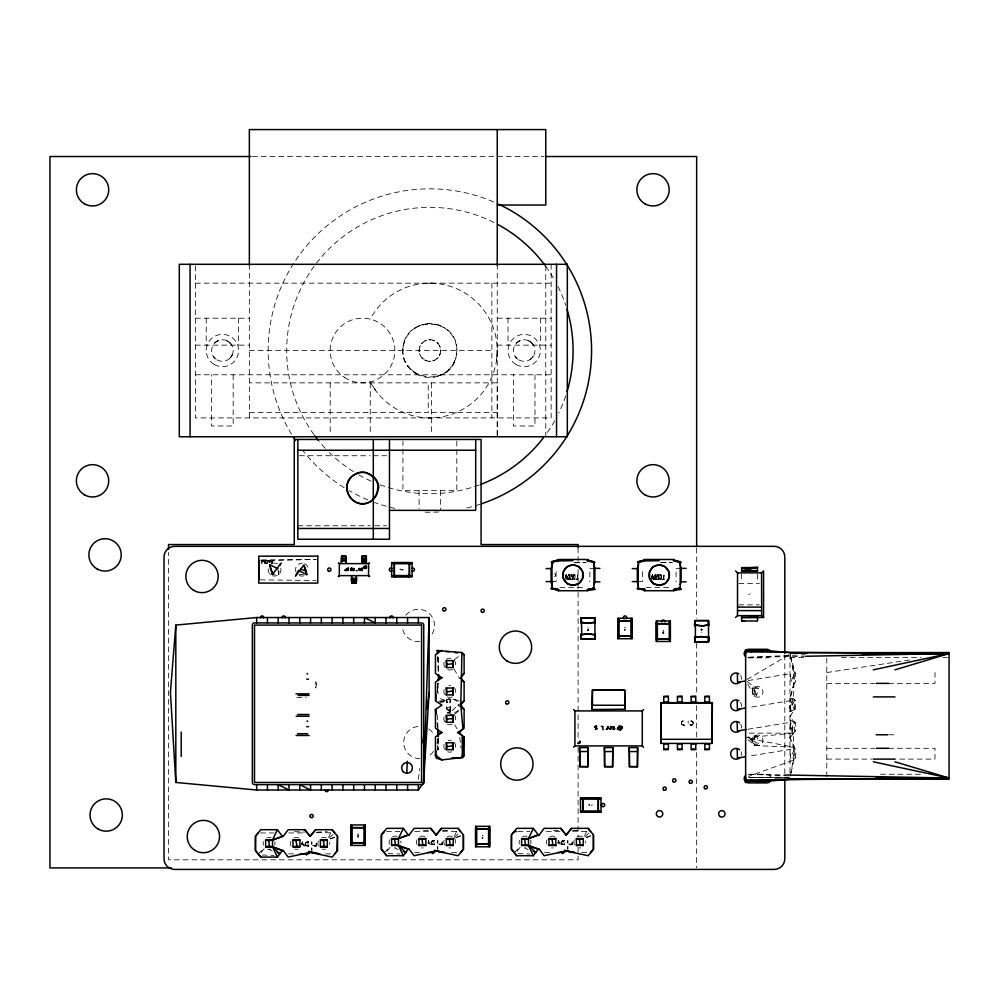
<?xml version="1.0" encoding="UTF-8"?>
<svg xmlns="http://www.w3.org/2000/svg" width="999" height="999" viewBox="0 0 999 999"><rect width="100%" height="100%" fill="white"/><g stroke="black" fill="none" stroke-linecap="round" stroke-linejoin="round"><path stroke-width="0.75" stroke-dasharray="5 3.75" d="M497.24 435.227L497.252 382.867L249.35 382.867M572.552 578.746L572.552 575.199L572.552 579.083M576.173 579.47L577.697 579.62L576.111 579.432L577.097 579.532L577.784 574.962L577.822 579.557M657.067 579.37L658.828 579.62C657.105 568.119 661.513 582.38 656.905 579.358M662.524 579.47L663.423 579.57L664.023 574.962L664.06 579.557L662.524 579.47L663.985 579.632M446.74 700.923L446.74 702.285C448.264 703.683 445.354 699.55 447.44 698.913L450.674 699.512L449.925 702.834L450.674 699.512L447.577 699.3L450.674 699.512L449.675 702.497L450.674 699.512L448.576 699.013M587.824 629.495L588.636 628.846L588.224 629.707M701.86 630.219L701.173 630.719L701.46 630.007M302.46 841.807L303.221 844.292L301.673 844.292L302.46 841.807L302.447 844.23L304.508 846.116L302.46 841.807L300.924 845.042M428.396 840.434L428.384 842.856L430.444 844.742L428.396 840.434L428.384 842.856L429.158 842.919L428.371 841.27M402.535 569.979L402.972 569.205L402.834 570.167M592.082 804.882L592.095 804.982M438.386 737.961L438.199 749.899L438.086 738.036M567.207 579.145L567.12 579.857L566.158 574.55L564.91 579.72M653.446 579.145L653.358 579.857L652.397 574.55L651.723 577.135M316.196 685.027L315.934 681.78L315.771 688.074L316.208 684.44M750.686 593.294L750.686 593.231M358.479 834.14L358.416 834.515M482.917 835.314L482.979 835.888M625.274 627.247L625.349 627.822M662.961 630.044L663.836 630.444M558.416 841.27L558.441 840.434L560.489 844.742L558.429 842.856L558.416 841.27L559.203 842.919L557.654 842.919L558.441 840.434L558.429 842.856L559.203 842.919M793.243 684.452L795.404 682.28L795.404 673.626L789.997 654.158L794.33 673.626L794.33 682.28L789.997 698.513L793.606 698.513L795.404 700.674L795.404 709.34L789.997 711.5C795.891 693.081 794.305 672.777 789.997 654.158L745.641 680.307L753.758 686.675L758.466 688.373L756.518 695.716L752.11 688.686L753.758 686.675L756.518 695.716M790.271 776.061C794.28 757.791 795.654 738.211 789.997 720.154L795.404 722.314L795.404 730.968L789.997 737.824L793.606 747.202L795.404 749.362L795.404 758.029L793.243 760.189L748.526 776.448M446.478 708.016L450.724 706.917L449.925 710.277L448.626 710.464L446.565 709.165L446.416 706.917L450.724 706.917L449.925 710.277L447.202 709.415L446.416 706.917M497.127 354.695L497.24 348.888M357.63 834.402L357.979 833.865M402.922 350.537C402.447 313.773 460.489 316.421 456.705 352.959C453.047 393.206 390.01 378.271 404.82 340.622M419.143 349.563L419.143 351.498M440.609 351.498L440.609 349.563M482.28 835.376L482.342 835.301M624.637 627.31L624.712 627.235M483.004 837.387L482.08 837.187L482.604 837.749M625.262 629.457L624.437 629.12L624.962 629.682M663.648 632.13L663.848 631.555M590.009 804.645L589.572 805.044M566.096 575.299L566.608 577.572L566.158 574.55L565.609 577.472L566.158 574.55L567.195 579.807L565.809 577.272M651.148 579.72L652.397 574.55L652.222 577.397L653.446 579.807L652.397 574.55L651.535 577.884M496.578 360.052L497.252 350.537M568.98 574.737L569.979 579.457L568.056 579.095C565.009 575.761 571.828 574.4 568.568 574.737C567.082 575.724 567.157 579.932 569.655 579.657M654.495 579.283C651.385 575.936 658.403 573.688 654.258 575.124C651.66 580.619 660.052 581.73 655.219 574.737M437.15 750.499L438.099 738.124M262.05 563.274L261.563 560.839M437.013 692.332L437.824 683.316M358.042 836.388L357.517 835.826L358.591 835.514M358.466 835.813L357.779 836.163M693.044 724.15L692.457 724.937L689.959 724.874L692.457 724.937L693.194 723.688L692.532 721.328L690.559 720.966M358.204 837.137C357.455 836.4 359.041 837.562 357.517 836.875M663.548 633.204C662.237 632.005 665.109 633.841 662.774 632.904L663.848 633.316L662.774 632.904M437.212 692.457L438.224 683.566M305.057 844.018L306.356 841.957L308.604 841.807L308.604 846.116L305.931 845.816L305.057 844.018L305.931 845.816M430.994 842.644L432.292 840.584L434.54 840.434L434.54 844.742L431.868 844.442L430.994 842.644L431.868 844.442M561.038 842.644L562.337 840.584L564.572 840.434L564.572 844.742L561.913 844.442L561.038 842.644L561.913 844.442M266.683 563.374L265.147 563.374L264.86 560.464L264.86 563.698L266.683 563.698L265.06 562.812L264.86 560.464M418.344 779.332L419.667 768.668M662.349 579.432L663.935 579.62M437.05 743.805L437.849 737.911M447.764 709.877L449.925 710.277L450.274 707.804M577.784 574.962L577.097 579.532L576.286 579.47M664.023 574.962L663.336 579.532L662.699 579.095L663.811 579.308L663.811 575.362M260.677 560.464L262.063 560.514A1.561 1.561 0 0 0 261.463 560.951L261.813 563.511M316.221 842.969L316.009 846.066L313.024 845.067L316.009 846.066L316.883 843.93L316.009 846.066L313.511 846.003M442.157 841.608L441.945 844.704L438.961 843.693L441.945 844.704L442.819 842.569L441.945 844.704L439.448 844.63M572.202 841.608L571.99 844.704L569.005 843.693L571.99 844.704L572.864 842.569L571.99 844.704L569.492 844.63M307.505 841.87L308.604 846.116L305.232 845.316L306.106 842.594L308.604 841.807M433.441 840.496L434.54 844.742L431.168 843.943L432.043 841.233L434.54 840.434M563.473 840.496L564.572 844.742L561.213 843.943L562.087 841.233L564.572 840.434M570.866 574.974C574.775 574.9 568.681 577.197 572.327 576.898L572.714 574.999M657.067 576.898L658.566 576.898L658.953 574.999M437.038 688.036L437.837 683.578M789.997 729.757L789.997 727.422M308.604 846.116L305.232 845.316L305.632 843.156M400.124 569.243C400.224 569.492 400.087 570.167 400.187 569.068M434.54 844.742L431.168 843.943L431.568 841.782M564.572 844.742L561.213 843.943L561.613 841.782M589.098 804.52L588.848 805.169M652.846 577.572L651.823 577.597L652.397 574.55L652.884 577.847C650.574 577.222 654.495 577.897 652.335 575.299M789.997 707.667L789.997 704.994M450.212 701.81L450.674 699.512L447.44 698.913L446.74 702.285L447.465 702.497M264.86 563.698L265.147 562.375L266.683 562.037L265.147 562.037M313.711 845.604L316.009 846.066L316.508 843.968M439.647 844.23L441.945 844.704L442.432 842.594M569.692 844.23L571.99 844.704L572.477 842.594M790.996 773.001L794.33 758.029L794.33 749.362L795.404 749.362L789.997 737.824L794.33 722.314L789.997 716.882L794.33 709.34L794.33 700.674L795.404 700.674L789.997 698.513L794.33 682.28L795.404 682.28M565.297 577.884L566.046 574.55M449.925 710.277L450.724 706.917M261.338 562.075L262.587 560.726L263.948 561.251L261.151 561.488M448.901 713.835L450.724 711.013L446.416 713.061M589.035 804.682L589.235 805.256M572.552 578.945L572.589 579.62L570.666 579.208L572.327 579.27M658.791 578.846C659.328 580.856 654.969 578.146 658.566 579.27M592.095 805.182L591.445 805.419M446.665 699.65L447.202 702.834M419.505 347.565L420.292 345.592M440.234 353.496L439.448 355.482M587.749 627.335L588.024 627.197M701.985 632.305L701.673 632.517M573.513 574.737L574.512 574.6L573.651 576.798C575.774 569.83 575.536 584.452 573.389 577.759L574.437 579.745L575.212 575.899L574.512 574.6L573.513 574.737L573.513 576.798L574.662 574.687M659.914 575.187L660.751 574.6L659.864 574.737L660.751 574.6L659.889 576.798C662.012 569.83 661.775 584.452 659.627 577.759L660.676 579.745L661.45 575.899L660.751 574.6L659.752 574.737L659.752 576.798L660.901 574.687M400.674 569.592L400.886 569.343M794.33 700.674L790.546 709.34L790.509 700.674L748.039 707.604M794.33 749.362L790.546 758.029L790.459 749.362L748.026 756.293M231.98 355.482L232.43 354.508L230.769 357.33M571.153 576.66L572.602 575.312L570.829 574.825L572.677 574.862M657.33 576.61L658.841 575.312L657.067 574.825L658.94 574.85M261.551 562.824L261.438 560.963L264.198 561.063L263.361 560.464L273.401 560.464L271.903 563.698L270.329 560.464L271.84 563.623L273.401 560.464L316.246 559.428L260.277 559.915M328.509 837.387L330.931 832.267M454.445 836.026L456.868 830.906M584.49 836.026L586.913 830.906M793.243 760.189L794.33 758.029L795.404 758.029M452.422 365.284L454.932 360.452M573.676 575.187L574.512 574.6L573.626 574.737M681.705 721.703L681.343 723.001L682.429 721.066L684.24 720.941L682.429 721.066L681.38 722.252L681.78 724.437M316.758 844.754L316.346 845.466A2.085 2.085 0 0 1 315.547 846.053L314.56 846.228M442.694 843.381L442.282 844.105A2.085 2.085 0 0 1 441.483 844.679L440.497 844.854M572.739 843.381L572.327 844.105A2.085 2.085 0 0 1 571.515 844.679L570.541 844.854M450.174 709.04L448.613 710.077M789.997 737.824L795.404 730.968L794.33 730.968L794.33 722.314L789.997 720.154M748.014 739.76L755.157 745.566L758.241 743.83L757.417 736.325L754.083 735.514L751.211 739.572L755.157 745.566L793.606 747.202L745.641 737.824L793.243 733.141L745.641 733.141M532.567 357.33L533.229 356.431L530.993 358.903M587.562 630.344L588.636 629.795L587.562 630.207L588.636 630.769L587.562 630.207M702.072 629.445L701.061 628.945L702.135 629.507L701.061 629.919L702.135 629.507M261.026 852.622L264.723 848.001M386.963 851.26L390.659 846.64M516.995 851.26L520.691 846.64M230.032 358.154L231.431 356.431M401.036 569.218L401.536 570.154M421.503 343.743L423.077 342.17M438.236 357.33L436.663 358.903M570.029 575.012L569.979 579.457L569.155 574.775M656.268 575.012L655.481 574.787L656.093 579.57M654.158 578.721L656.281 579.37L655.481 574.787M567.944 576.723L568.056 579.095L569.742 579.657M656.168 579.495L654.295 579.095L654.183 576.723M692.819 724.525L691.845 725.162M316.283 844.854L314.573 845.778M442.22 843.481L440.509 844.417M572.252 843.481L570.541 844.417M452.035 710.739L459.528 703.895M657.142 576.972L658.841 575.312L657.105 574.974M258.366 853.858L264.598 847.851M329.37 837.949L334.565 832.941M384.303 852.484L390.534 846.478M454.27 837.587L460.502 831.58M514.348 852.484L520.579 846.478M585.352 836.575L590.546 831.58M574.837 579.195L573.926 579.233L573.389 577.759M661.076 579.195L660.164 579.233L659.627 577.759M215.609 342.17L214.785 342.919L217.457 340.959M517.407 342.17L516.583 342.919L519.255 340.959M450.424 709.59L448.626 710.464M448.926 369.593L444.617 373.089L434.777 377.035M530.107 359.553L531.83 358.154M454.358 659.727L459.952 655.219M454.358 714.485L459.952 709.977M573.988 575.074L574.9 575.174M660.227 575.074L661.138 575.174M273.089 560.464L271.303 561.838L273.401 560.464M681.967 721.428L682.804 721.016M663.511 632.242L662.774 631.855L663.299 632.417M454.545 712.799L459.652 709.715M450.724 711.013L447.252 713.074L449.338 712.087M757.417 736.325L751.211 739.572L758.241 743.83M216.508 341.508L218.444 340.509M415.122 327.984L419.955 325.487M518.306 341.508L520.242 340.509M789.997 711.5L795.404 709.34M306.106 842.594L308.216 842.244M432.043 841.233L434.153 840.871M562.087 841.233L564.185 840.871M569.767 575.212L569.23 574.787L570.029 579.27M424.925 340.959L426.91 340.172M434.827 360.115L432.842 360.901M577.572 575.362L577.572 579.308L576.46 579.095L577.697 579.62M330.219 838.873L334.603 837.262M586.201 837.499L590.584 835.888M330.194 838.898L334.565 837.299M586.176 837.524L590.534 835.938M624.65 630.219C625.274 630.007 625.149 630.619 624.437 630.169M482.28 838.286C482.892 838.049 482.892 838.723 482.08 838.236M574.725 579.582L574.1 579.62M660.963 579.582L660.339 579.62M439.11 703.271L446.303 700.948L437.649 701.286L446.303 700.761L435.452 696.94M565.609 577.472L566.608 577.572M568.493 575.037L569.542 575.162L569.542 579.258M654.732 575.037L655.781 575.162L655.781 579.258M261.438 560.963L262.587 560.726M748.189 680.556L790.621 673.626L790.709 682.28L794.33 673.626L795.404 673.626L793.606 671.465M748.026 729.245L790.509 722.314L790.596 730.968L794.33 722.314L795.404 722.314M826.785 672.552L909.727 659.977M424.975 324.038L429.87 323.589M656.231 579.27L656.006 575.212M316.608 832.204L327.26 831.643M442.545 830.831L450.162 830.431M572.589 830.831L580.194 830.431M752.11 688.686L758.466 688.373M428.908 339.797L430.844 339.797M430.844 361.276L428.908 361.276M748.701 657.267L805.356 654.745M459.752 705.069L457.654 705.144L459.927 706.655M428.221 283.167L431.531 283.167M431.531 417.907L428.221 417.907M748.738 657.342L806.193 656.256M789.335 777.21L748.763 777.484L789.11 777.609M559.89 587.587L585.489 587.524M646.128 587.587L671.728 587.524M373.301 455.756L386.538 455.719M574.038 562.699L586.101 562.674M660.277 562.699L672.339 562.674M252.535 156.518L543.943 156.518M195.454 283.167L551.148 283.167M195.454 318.206L249.35 318.206M497.252 318.206L551.148 318.206M195.454 345.142L249.35 345.142M497.252 345.142L551.148 345.142M249.35 350.537L491.87 350.537M195.454 374.787L551.148 374.787M249.35 412.512L428.221 412.512L428.221 382.867M431.531 412.512L497.252 412.512M299.4 455.719L370.229 455.756M297.852 525.774L370.229 525.749M265.147 560.801L266.683 560.464M267.557 560.801L268.856 560.876L269.493 562.687L267.27 560.464L267.557 563.374L267.27 560.464M594.88 568.369L589.835 568.369L589.835 581.843M681.118 568.369L676.073 568.369L676.073 581.843M270.254 574.625L278.883 574.625L278.883 571.053M299.063 574.625L303.371 574.625M552.335 581.593L556.118 581.593L556.118 568.606M638.573 581.593L642.357 581.593L642.357 568.606M738.798 583.528L759.415 583.528M748.713 594.555L749.675 594.555M738.798 604.857L759.415 604.857M789.997 657.404L805.594 657.404M841.458 657.404L920.978 657.404M942.819 657.404L947.489 657.404M826.785 683.366L874.699 683.366M888.611 683.366L934.989 683.366L934.989 672.552M296.753 697.464L306.218 697.464M682.454 724.962A1.761 1.761 0 0 1 681.555 724.063L684.24 725.149L682.08 724.737M888.773 734.764L894.954 734.764M826.785 748.288L874.699 748.288M888.611 748.288L934.989 748.288L934.989 759.103L894.792 759.103M826.785 759.103L871.615 759.103M880.444 774.25L924.1 774.25M748.701 777.497L789.997 777.497M386.463 831.58L399.812 831.58M414.722 831.58L428.409 831.58M517.981 831.58L529.857 831.58M546.291 831.58L560.814 831.58M260.527 832.941L273.876 832.941M288.786 832.941L304.832 832.941M427.609 842.919L429.158 842.919M414.56 852.484L420.329 852.484M451.71 852.484L457.579 852.484M544.605 852.484L550.374 852.484M581.755 852.484L587.612 852.484M288.624 853.858L294.393 853.858M325.774 853.858L331.643 853.858M374.775 525.749L386.538 525.774M661.251 562.549L672.115 562.612M575.012 562.549L585.876 562.612M260.277 579.882L316.221 580.494M748.738 774.312L786.013 774.999M655.544 579.258L654.295 579.095M572.539 831.068L587.549 831.493M442.495 831.068L457.505 831.493M316.558 832.442L331.568 832.866M518.144 853.646L530.094 853.983M388.099 853.646L400.05 853.983M262.163 855.019L274.113 855.344M748.701 774.35L785.451 775.586M553.508 830.394L561.051 830.706M423.464 830.394L429.508 830.644M294.505 831.643L305.082 832.08M268.856 560.876L268.269 560.464L269.268 560.689L269.493 562.687M570.691 579.358L572.589 579.62L571.416 579.445M663.811 579.308L662.774 579.158M577.572 579.308L576.535 579.158M303.221 844.292L302.447 844.23L302.435 842.644M690.621 725.137L691.345 725.212M568.056 579.095L568.731 579.183L567.956 577.772M570.829 579.37L572.589 579.62M561.213 843.943L563.698 844.305M431.168 843.943L433.653 844.305M305.232 845.316L307.717 845.666M657.654 579.445L658.828 579.62L658.791 578.945M691.221 720.878L693.244 723.101M657.592 575.037L658.841 575.312M571.353 575.037L572.602 575.312M268.269 560.464L269.268 560.689M568.668 843.955L571.99 844.704M438.623 843.955L441.945 844.704M312.687 845.316L316.009 846.066M654.969 579.183L654.195 577.772M434.777 324.038L439.785 325.487M683.066 725.137L684.964 725.749M432.842 340.172L434.827 340.959M426.91 360.901L424.925 360.115M691.745 720.941L692.532 721.328M459.29 701.048L452.035 698.376L459.253 702.572M529.158 340.959L528.171 340.509L530.993 342.17M227.36 340.959L226.373 340.509L229.196 342.17M605.344 729.67L605.119 729.42M265.06 562.812L266.683 563.698M449.363 698.763L450.074 699.175A2.085 2.085 0 0 1 450.661 699.974L450.836 700.961M562.462 844.192L561.426 842.644M432.417 844.192L431.381 842.644M306.481 845.566L305.444 844.018M525.511 848.064L528.096 849.787M395.467 848.064L398.064 849.787M269.53 849.437L272.128 851.16M530.107 341.508L532.567 343.743M415.122 373.089L407.317 365.284M228.309 341.508L230.769 343.743M436.663 342.17L438.236 343.743M423.077 358.903L421.503 357.33M449.463 699.238L450.387 700.948M515.834 357.33L516.583 358.154L515.184 356.431M214.036 357.33L214.785 358.154L213.386 356.431M531.83 342.919L533.229 344.643M230.032 342.919L231.431 344.643M748.226 736.525L755.157 745.566L754.083 735.514M375.299 390.072L370.254 381.93A67.383 67.383 0 0 0 472.515 402.709A67.383 67.383 0 0 0 472.515 298.364A67.383 67.383 0 0 0 370.254 319.131M453.996 668.855L458.603 676.822M454.77 724.937L457.067 728.92M747.826 684.128L755.157 696.877L753.758 686.675M692.856 721.69L693.219 722.689M447.202 709.415L446.853 707.304M270.329 560.464L271.84 563.623L272.452 561.838L271.89 563.074L270.654 560.464M439.448 345.592L440.234 347.565M420.292 355.482L419.505 353.496M789.997 698.513L794.33 709.34M653.296 579.782L653.134 579.008M789.997 706.755L789.997 708.728L789.997 705.806M277.984 569.917L278.883 574.625M437.15 722.652L437.712 727.047M437.137 722.976L437.699 727.472M459.815 737.337L460.851 747.664M437.187 714.797L438.037 727.26M437.587 656.555L438.611 673.126M438.249 657.567L438.748 673.014M693.169 722.19L693.194 723.688M567.794 851.235L567.782 840.434L567.794 848.638M437.749 851.235L437.737 840.434L437.749 848.638M311.813 852.609L311.8 841.807L311.813 850.012M826.785 658.116L826.785 777.497M789.997 653.908L789.997 772.989M784.814 654.994L784.814 777.884M757.504 574.038L757.504 580.007M741.62 573.813L741.62 580.007M696.665 548.089L696.665 618.294M696.665 643.256L696.665 694.742M696.665 705.656L696.665 738.423M696.665 752.459L696.665 867.906M688.186 720.941L688.186 723.313M658.566 575.199L658.566 576.898M578.096 547.664L578.096 563.274M578.096 569.517L578.096 582.005M578.096 583.566L578.096 741.208M578.096 747.452L578.096 836.413M578.096 847.339L578.096 859.814L168.519 859.814L168.519 552.347M572.327 575.199L572.327 576.898M551.148 264.31L551.148 417.907L195.454 417.907L195.454 264.31M545.766 265.859L545.766 436.763M540.372 318.206L540.372 345.142M534.977 374.787L534.977 425.986L513.424 425.986L513.424 374.787M508.041 318.206L508.041 345.142M497.252 264.31L497.252 436.763M491.87 283.167L491.87 417.907M456.818 441.009L456.818 490.659L402.922 490.659L402.922 441.009M440.646 490.659L440.646 510.352M438.086 657.392L438.086 672.252M438.086 683.291L438.086 693.681M431.531 382.867L431.531 435.252M419.093 490.659L419.093 508.841M370.254 382.867L370.254 435.252M330.194 382.867L330.194 435.264M265.147 562.375L265.147 563.374M249.35 264.31L249.35 417.907M238.574 318.206L238.574 345.142M233.179 374.787L233.179 425.986L211.626 425.986L211.626 374.787M206.244 318.206L206.244 345.142M274.725 841.57A5.932 5.932 0 0 1 274.725 845.229M270.729 849.1A5.932 5.932 0 0 1 267.457 849.1M263.449 845.229A5.932 5.932 0 0 1 263.449 841.57M266.683 837.986A5.932 5.932 0 0 1 271.116 837.824M302.222 841.97A5.932 5.932 0 0 1 302.222 844.829M298.102 849.1A5.932 5.932 0 0 1 294.83 849.1M290.971 845.616A5.932 5.932 0 0 1 290.971 841.183M294.056 837.986A5.932 5.932 0 0 1 298.876 837.986M329.682 842.369A5.932 5.932 0 0 1 329.682 844.43M325.474 849.1A5.932 5.932 0 0 1 322.215 849.1M318.519 846.003A5.932 5.932 0 0 1 318.519 840.796M321.428 837.986A5.932 5.932 0 0 1 326.261 837.986M400.861 841.008A5.932 5.932 0 0 1 400.861 843.056M395.854 847.901A5.932 5.932 0 0 1 394.205 847.901M389.535 844.255A5.932 5.932 0 0 1 389.535 839.809M392.619 836.613A5.932 5.932 0 0 1 397.053 836.463M423.226 847.901A5.932 5.932 0 0 1 421.578 847.901M417.07 844.63A5.932 5.932 0 0 1 417.07 839.435M419.992 836.613A5.932 5.932 0 0 1 424.812 836.613M428.334 841.82A5.932 5.932 0 0 1 428.334 842.244M454.458 838.386A5.932 5.932 0 0 1 454.458 845.678M450.611 847.901A5.932 5.932 0 0 1 448.951 847.901M444.642 844.992A5.932 5.932 0 0 1 444.642 839.073M447.365 836.613A5.932 5.932 0 0 1 452.197 836.613M530.706 840.196A5.932 5.932 0 0 1 530.706 843.868M525.899 847.901A5.932 5.932 0 0 1 524.25 847.901M519.43 843.868A5.932 5.932 0 0 1 519.43 840.196M522.652 836.613A5.932 5.932 0 0 1 527.097 836.463M558.204 840.596A5.932 5.932 0 0 1 558.204 843.468M553.271 847.901A5.932 5.932 0 0 1 551.623 847.901M546.952 844.255A5.932 5.932 0 0 1 546.952 839.809M550.037 836.613A5.932 5.932 0 0 1 554.857 836.613M585.664 841.008A5.932 5.932 0 0 1 585.664 843.056M580.644 847.901A5.932 5.932 0 0 1 578.995 847.901M574.5 844.63A5.932 5.932 0 0 1 574.5 839.435M577.41 836.613A5.932 5.932 0 0 1 582.23 836.613M771.016 777.846A4.308 4.308 0 0 0 766.77 774.287L748.451 774.287A4.308 4.308 0 0 0 747.851 774.325M741.046 751.797A5.395 5.395 0 0 1 741.171 755.494M454.458 742.557A5.932 5.932 0 0 1 454.458 749.862M451.81 751.785A5.932 5.932 0 0 1 447.752 751.785M444.642 749.175A5.932 5.932 0 0 1 444.642 743.244M448.151 740.509A5.932 5.932 0 0 1 451.411 740.509M740.709 724.188A5.395 5.395 0 0 1 741.27 728.184M454.458 715.184A5.932 5.932 0 0 1 454.458 722.489M452.197 724.25A5.932 5.932 0 0 1 447.365 724.25M444.642 721.802A5.932 5.932 0 0 1 444.642 715.871M448.551 713.036A5.932 5.932 0 0 1 451.011 713.036M740.509 702.297A5.395 5.395 0 0 1 741.27 706.618M454.458 687.811A5.932 5.932 0 0 1 454.458 695.104M452.197 696.877A5.932 5.932 0 0 1 447.365 696.877M444.642 694.417A5.932 5.932 0 0 1 444.642 688.486M448.951 685.589A5.932 5.932 0 0 1 450.611 685.589M740.509 675.349A5.395 5.395 0 0 1 741.345 679.308M446.291 659.278A5.932 5.932 0 0 1 454.458 667.732M452.559 669.318A5.932 5.932 0 0 1 447.003 669.318M444.642 667.045A5.932 5.932 0 0 1 444.642 661.113M747.851 657.866A4.308 4.308 0 0 0 748.451 657.904L766.77 657.904A4.308 4.308 0 0 0 771.016 654.345M554.482 573.601A1.648 1.648 0 0 1 554.482 576.598M304.158 575.699A6.456 6.456 0 0 1 298.514 575.112M295.954 572.052A6.456 6.456 0 0 1 302.397 563.186M304.57 563.723A6.456 6.456 0 0 1 308.216 568.069M280.831 568.069A6.456 6.456 0 0 1 274.338 576.086A6.456 6.456 0 0 1 268.419 567.632M273.664 563.224A6.456 6.456 0 0 1 277.198 563.723M480.094 504.245A161.701 161.701 0 0 1 465.771 508.204M438.836 511.988A161.701 161.701 0 0 1 421.378 512.012M394.792 508.391A161.701 161.701 0 0 1 374.6 502.497M367.869 499.875A161.701 161.701 0 0 1 349.313 490.746M344.18 487.662A161.701 161.701 0 0 1 302.672 450.362M291.508 434.228A161.701 161.701 0 0 1 495.929 202.947M565.709 395.879A143.207 143.207 0 0 1 558.678 413.124M554.682 420.754A143.207 143.207 0 0 1 546.103 434.19M479.208 484.965A143.207 143.207 0 0 1 380.219 484.852M371.104 481.118A143.207 143.207 0 0 1 358.404 474.637M353.471 471.653A143.207 143.207 0 0 1 329.37 452.547M325.237 448.301A143.207 143.207 0 0 1 319.368 441.62M313.936 434.59A143.207 143.207 0 0 1 496.303 223.676M545.816 266.483A143.207 143.207 0 0 1 554.57 280.132M558.004 286.576A143.207 143.207 0 0 1 565.734 305.269M405.806 615.284A16.171 16.171 0 0 1 428.559 612.924A16.171 16.171 0 0 1 430.919 635.664M419.817 641.583A16.171 16.171 0 0 1 402.26 626.922M433.416 751.348A16.171 16.171 0 0 1 427.31 756.867M419.88 758.678A16.171 16.171 0 0 1 403.708 742.507A16.171 16.171 0 0 1 419.88 726.335M428.733 728.97A16.171 16.171 0 0 1 434.24 735.077M701.073 630.444L701.073 630.444M460.539 835.888L454.695 838.049L460.502 835.938M754.757 744.929A5.395 5.395 0 0 0 762.999 740.546A5.395 5.395 0 0 0 755.082 735.589A5.395 5.395 0 0 0 754.757 744.929M754.757 696.415A5.395 5.395 0 0 0 762.999 692.032A5.395 5.395 0 0 0 755.082 687.075A5.395 5.395 0 0 0 754.757 696.415M416.396 373.876A26.948 26.948 0 0 0 456.818 350.537A26.948 26.948 0 0 0 416.396 327.197A26.948 26.948 0 0 0 416.396 373.876M424.488 359.865A10.777 10.777 0 0 0 440.646 350.537A10.777 10.777 0 0 0 424.488 341.196A10.777 10.777 0 0 0 424.488 359.865M344.305 377.247A32.33 32.33 0 0 0 394.767 352.959A32.33 32.33 0 0 0 348.501 321.403A32.33 32.33 0 0 0 344.305 377.247M214.323 364.535A16.171 16.171 0 0 0 238.574 350.537A16.171 16.171 0 0 0 214.323 336.538A16.171 16.171 0 0 0 214.323 364.535M516.121 364.535A16.171 16.171 0 0 0 540.372 350.537A16.171 16.171 0 0 0 516.121 336.538A16.171 16.171 0 0 0 516.121 364.535M518.818 359.865A10.777 10.777 0 0 0 534.977 350.537A10.777 10.777 0 0 0 518.818 341.196A10.777 10.777 0 0 0 518.818 359.865M217.02 359.865A10.777 10.777 0 0 0 233.179 350.537A10.777 10.777 0 0 0 217.02 341.196A10.777 10.777 0 0 0 217.02 359.865"/><path stroke-width="1.5" d="M338.424 562.724L339.335 563.623L339.335 575.636L338.436 576.535M362.075 558.066L362.075 556.156L366.321 556.156L366.321 562.562L361.925 562.549L362.075 558.066L366.321 558.041L366.321 556.156L362.075 556.231L361.925 562.549L366.346 562.549L366.346 558.703L362.063 558.691M369.493 562.724L368.594 563.623L368.569 575.611L369.493 576.535M587.999 747.614L587.774 766.733L579.782 766.608L579.545 747.602L587.999 747.614L587.774 766.733M592.432 705.219L592.457 690.097L624.675 690.184L624.974 709.228L591.745 709.527L592.432 705.219L624.762 705.282L624.974 709.228M612.824 747.614L612.599 766.733L604.607 766.608L604.37 747.602L612.824 747.614L612.599 766.733M637.649 747.614L637.424 766.733L629.432 766.608L629.195 747.602L637.649 747.614L637.424 766.733M643.581 747.264L642.282 745.903L642.282 710.926L643.593 709.615M741.62 617.744L763.573 617.494L763.586 570.904L761.575 572.852L737.549 572.864L735.564 570.904M341.596 558.104L341.596 556.156L345.841 556.156L345.966 562.612L345.841 556.156L341.596 556.231L341.396 562.624L341.596 558.104L345.854 558.054M356.081 583.104L356.281 576.635C359.016 585.177 348.888 585.139 351.71 576.635L351.835 583.091M362.425 570.516L361.226 569.093L361.626 568.281L362.512 568.219L361.201 568.831L362.113 570.629M437.4 653.546L437.212 650.536L461.95 652.559L460.801 705.032L462.962 728.983M595.042 633.89L594.929 639.123L594.917 617.869L581.168 617.857L581.031 623.101M694.642 625.474L694.767 620.591L708.528 620.591L708.528 641.857L694.829 641.808L694.642 636.975M735.551 617.494L737.487 615.634L737.549 572.864M394.33 576.635L394.33 562.624L394.33 576.635L409.415 576.635L409.415 562.624L394.38 562.662M583.229 812.075L583.229 798.064L583.229 812.075L598.326 812.075L598.326 798.064L583.279 798.101M592.457 690.097L591.745 709.527M598.264 812.037L598.326 798.064M660.951 743.393L660.876 702.659L660.951 743.393L712.15 743.418L712.312 702.647L712.15 743.418M694.642 625.824L694.817 620.641L708.528 620.591L708.666 625.474M337 850.624L337.537 836.175L332.143 829.707L315.547 829.707L310.152 836.413L304.77 829.707L288.174 829.707L283.316 836.175L272.54 839.947L268.706 840.671L265.647 839.947L265.647 846.852L272.54 846.852L283.316 850.624L288.174 857.092L310.152 852.372L332.143 857.092L337.537 850.624L334.565 853.858M581.031 622.739L581.168 617.857M708.666 636.975L708.528 641.857L708.666 636.613M283.316 850.624L282.242 850.624L277.385 857.092L260.789 857.092L255.407 850.624L255.594 836.225L258.366 832.941M409.253 849.25L398.476 845.479L391.583 845.479L391.583 838.586L395.03 839.297L398.476 838.586L409.253 834.814L414.11 828.346L430.706 828.346L436.088 835.039L441.483 828.346L458.079 828.346L463.399 834.877L463.474 849.25L458.079 855.718L436.088 851.011L414.11 855.718L409.253 849.25L408.179 849.25L403.321 855.718L386.725 855.718L381.343 849.25L381.531 834.864L384.303 831.58M539.298 849.25L528.521 845.479L521.615 845.479L521.615 838.586L525.074 839.297L528.521 838.586L539.298 834.814L544.143 828.346L560.751 828.346L566.133 835.039L571.528 828.346L588.124 828.346L593.443 834.877L593.518 849.25L588.124 855.718L566.133 851.011L544.143 855.718L539.298 849.25L538.224 849.25L533.366 855.718L516.77 855.718L511.376 849.25L511.575 834.864L514.348 831.58L516.495 831.58M438.411 736.463L438.086 729.969M348.002 568.481L347.477 569.268L348.139 569.467M351.611 568.481L351.086 569.268L351.748 569.467M581.368 618.094L581.78 634.702A24.113 24.113 0 0 1 594.293 634.702L594.83 634.702M659.165 560.714L644.293 560.876L644.405 559.477L674.038 559.477L675.636 561.588M258.729 579.87L258.729 559.927M581.031 634.24L581.168 639.123L594.867 639.073L595.042 634.24M694.917 623.476L694.992 620.729M423.526 783.391L429.12 617.544L256.668 617.544L175.824 625.087L170.429 692.469L175.824 782.454L256.668 790.009L418.344 790.009L423.738 782.454L423.738 625.087A2.16 2.16 0 0 0 421.578 622.939L254.508 622.939A2.16 2.16 0 0 0 252.36 625.087L252.36 782.454A2.16 2.16 0 0 0 254.508 784.615L421.578 784.615A2.16 2.16 0 0 0 423.526 783.391L429.12 692.469L429.12 617.544M359.116 568.581L360.414 569.005L360.164 570.441L359.94 568.518L358.703 569.88L359.365 568.506M406.805 773.139L407.317 761.226M613.973 727.197L612.574 726.71L613.998 726.822M360.514 569.567L360.327 570.267M459.378 678.146L460.864 677.772L464.123 682.08L464.123 700.836L460.801 705.032L464.123 709.452L464.123 728.209L457.654 732.517L464.123 736.837L464.123 755.594L462.337 757.529L441.908 759.902L436.551 758.241L436.788 755.144M644.392 559.59L644.105 560.551M464.123 736.837L462.337 757.529L451.448 758.091M622.09 727.834C619.942 728.321 623.276 727.996 622.165 726.648M607.042 729.233L608.453 727.921L607.117 729.008M609.952 729.233L611.363 727.921L609.964 729.183M606.818 728.758L608.229 727.472L607.817 726.435M609.715 728.758L611.138 727.472L610.726 726.435M348.326 568.219L347.128 569.305M622.352 727.447L621.628 726.46L622.24 726.698M422.889 742.756L424.026 733.616M427.048 709.24L429.12 692.469M347.515 570.092L348.526 570.441L347.44 569.742L347.527 570.479M351.136 570.092L352.135 570.441L351.049 569.742L351.136 570.479M436.051 751.173L435.452 755.594L436.551 758.241L439.535 758.216M438.049 736.438L437.887 728.983M587.724 560.551L586.725 559.84L594.692 562.387L587.924 560.889L587.799 559.477L558.166 559.477L558.054 560.876L551.985 561.625L551.411 562.3L552.922 562.737L551.073 568.606L551.073 581.593L552.36 587.612L551.086 588.511L559.303 590.372L551.086 588.511L558.029 589.323L558.166 590.734L587.799 590.734L588.698 588.973M672.964 559.84L674.238 560.901M608.204 726.648L607.554 728.134M611.213 726.773L610.464 728.134M345.492 569.555L345.254 569.717M588.261 589.41L587.799 590.609L587.799 589.647L594.88 589.348L593.019 587.499M435.976 693.968L435.951 699.874M438.361 680.619L438.711 674.637M622.389 727.122L621.878 727.946M644.268 560.676L644.33 559.989L638.586 561.85L644.268 560.676L637.649 562.3L644.23 560.889L638.224 561.625L638.224 588.573L643.943 589.023M453.234 715.384L452.51 718.83L453.234 722.277L446.328 722.277L446.328 715.384L453.234 715.384L453.234 722.277L452.51 718.456L453.234 715.384L450.724 715.097M638.598 587.612L637.325 588.511L644.517 589.66L644.405 590.709L674.038 590.734L675.524 588.623L680.219 588.573L681.118 589.348L672.914 590.297L679.857 588.349L674.038 590.197L674.163 589.522L674.038 590.734L674.5 589.41M596.952 728.845C595.029 724.075 594.28 727.747 596.728 728.259M438.086 735.064L438.461 733.491L441.908 732.517L435.452 728.209L435.452 709.452L441.908 705.144L435.452 700.836L435.452 682.08L441.908 677.772L435.452 673.451L435.452 654.707L441.908 650.386M446.328 667.532L447.053 664.46L446.328 660.626L453.234 660.626L453.234 667.532L446.328 667.532L446.328 660.626M453.234 667.532L452.51 663.698L453.234 660.626L452.997 666.383M446.328 694.904L447.053 691.845L446.328 688.011L453.234 688.011L453.234 694.904L446.328 694.904L446.328 688.011M452.51 691.071L453.234 688.011L452.51 691.458L453.234 694.904L452.51 691.071L447.053 691.845M446.328 722.277L447.053 719.218L446.328 715.384M446.328 749.662L447.053 746.59L446.328 742.756L453.234 742.756L453.234 749.662L446.328 749.662L446.328 742.756M453.234 749.662L452.51 745.828L453.234 742.756L452.997 748.513M488.923 828.833L489.635 826.323L475.624 826.323L475.624 846.79L489.635 846.79L489.635 826.323L488.561 827.934L488.561 845.179L489.635 846.79L488.923 844.28M618.706 636.213L617.994 638.723L632.005 638.723L632.005 618.244L617.994 618.244L617.994 638.723L619.068 637.112L619.068 619.867L617.994 618.244L618.706 620.766M438.086 680.319L438.898 677.647L438.086 675.224M638.274 586.113L637.312 581.593L637.312 568.606L638.698 564.198M674.238 589.298L681.118 589.348L679.258 587.499M593.955 584.665L594.88 581.843L594.88 568.369L593.943 564.085M680.194 584.665L681.118 581.843L681.118 568.369L679.882 562.662L680.931 562.387L674.263 560.914L680.219 561.625L680.219 588.573L674.537 588.998M607.067 729.183L607.941 728.358M613.985 729.195L613.473 728.096L614.123 728.596M614.597 728.458L614.385 729.457L614.522 728.296M608.304 727.284L607.13 728.446M611.201 727.284L610.039 728.446M260.789 857.092L255.519 850.561L255.407 836.175L260.789 829.707L277.385 829.707L272.54 839.947L272.54 846.852L277.385 857.092M403.321 855.718L398.476 845.479L398.476 838.586L403.321 828.346L386.725 828.346L381.343 834.814L381.456 849.187L386.725 855.718M533.366 855.718L528.521 845.479L528.521 838.586L533.366 828.346L516.77 828.346L511.376 834.814L511.5 849.187L516.77 855.718M708.441 637.437L707.904 637.437A24.113 24.113 0 0 0 695.404 637.437L695.404 625.012A24.113 24.113 0 0 0 707.904 625.012L708.666 625.824M279.807 565.434L281.031 563.161L272.652 574.188L270.254 568.194M347.04 568.843L348.626 568.331M350.649 568.843L351.935 568.219M557.792 560.676L557.355 561.151L557.892 560.501M643.206 561.401L644.305 560.114L637.649 562.3L639.16 562.737M594.929 634.889L587.025 633.89L581.143 634.865L581.168 639.123L581.031 633.89M618.356 727.672L618.93 726.735L617.707 728.533L618.356 727.672L617.769 728.521L618.93 728.533L618.893 726.048M353.246 570.541C355.045 567.782 352.16 569.929 353.808 570.616M351.061 845.429L352.135 843.805L352.135 826.56L351.061 824.949L365.072 824.949L365.072 845.429L351.061 845.429L351.061 824.949M365.072 841.658L363.998 841.658L365.072 845.429L363.998 843.805L363.998 826.56L365.072 824.949L363.998 828.72L365.072 828.72M475.624 846.79L476.71 845.179L476.71 827.934L475.624 826.323M632.005 638.723L630.931 637.112L630.931 619.867L632.005 618.244M656.318 641.47L657.392 639.847L657.392 622.602L656.318 620.991L670.329 620.991L670.329 641.47L656.318 641.47L656.318 620.991M670.329 641.47L669.255 639.847L669.255 622.602L670.329 620.991M366.521 567.032L365.534 568.468L363.711 567.857L363.886 566.483A1.349 1.349 0 0 0 364.285 568.256A1.349 1.349 0 0 0 366.084 568.019A1.349 1.349 0 0 0 366.009 566.208L365.047 565.809L366.521 567.032L366.009 566.208M347.827 568.493L347.677 569.393M351.436 568.493L351.298 569.393M613.998 729.183L613.748 728.171M644.005 560.726L642.769 561.563M557.929 560.914L551.985 561.625L551.985 588.573L556.668 588.623M315.547 829.707L310.152 836.313L304.77 829.707M307.192 853.858L306.381 854.932L310.152 852.372L308.991 851.46L307.192 853.858L300.162 853.858M441.483 828.346L436.088 835.039M434.927 850.099L432.317 853.571L436.088 851.011M571.528 828.346L566.133 835.039M564.959 850.099L562.362 853.571L566.133 851.011M460.864 677.772L464.123 673.451L464.123 654.707L461.95 652.559M365.035 827.696L351.061 827.647L351.099 842.681L365.072 842.731L365.035 827.696L351.061 827.647M618.031 635.976L632.005 636.038L632.005 620.941L617.994 620.941L618.031 635.976L632.005 636.038M475.674 844.043L489.635 844.105L489.635 829.008L475.624 829.008L475.674 844.043L489.635 844.105M670.292 623.738L656.318 623.676L656.355 638.723L670.329 638.773L670.292 623.738L656.318 623.676M351.061 842.731L365.072 842.731M656.318 638.773L670.329 638.773M457.654 732.517L459.378 732.904L462.2 729.495M460.502 852.484L463.349 849.187L463.399 834.877M590.546 852.484L593.394 849.187L593.443 834.877M588.448 589.198L593.98 588.573L594.88 589.348L586.675 590.297L593.618 588.349L587.799 590.197M337.462 836.25L337.537 850.624M338.424 576.535L339.323 575.636L368.569 575.611L369.493 576.535M573.538 747.19L574.937 745.928L642.282 745.903M610.014 729.008L610.851 728.358M581.206 617.906L594.917 617.869M391.633 562.624L393.244 563.698L410.489 563.698L412.112 562.624L412.112 576.635L391.633 576.635L391.633 562.624L412.112 562.624M409.59 575.911L412.112 576.635L410.489 575.549L393.244 575.549L391.633 576.635L394.143 575.911M462.2 674.737L464.123 673.451M462.2 702.11L464.123 700.836M441.908 732.517L435.452 736.837L435.452 755.594L441.908 759.902M464.123 755.594L462.337 757.529L462.2 735.551L459.378 732.904M583.054 798.788L580.531 798.064L582.155 799.15L599.4 799.15L601.011 798.064L601.011 812.075L580.531 812.075L580.531 798.064L601.011 798.064L598.501 798.788M580.531 812.075L582.155 811.001L599.4 811.001L601.011 812.075M675.099 588.886L675.674 588.648M436.551 758.241L438.086 757.354M708.328 641.62L694.78 641.845L694.642 636.613M751.36 780.007L745.641 782.479L745.641 651.897L949.05 653.546L894.954 669.842M556.967 561.401L556.53 561.563M357.167 473.376C334.34 481.83 354.121 515.409 372.577 500.024A16.109 15.859 60.7 0 0 373.301 499.363M283.316 836.175L272.54 839.947L265.647 839.947M398.476 838.586L391.583 838.586C397.764 841.021 403.359 835.364 409.253 834.814M528.521 838.586L521.615 838.586C527.797 841.021 533.391 835.364 539.298 834.814M595.779 729.457L596.378 728.646L594.68 726.76L596.815 726.111L594.705 726.685L596.465 728.845L595.367 729.432M594.867 617.906L594.293 622.277A24.113 24.113 0 0 1 581.78 622.277L581.143 622.127M708.441 624.85L702.672 625.824L694.792 624.837M750.549 780.256L758.054 781.942L762.287 780.793M593.643 562.662L594.692 562.387L587.899 560.102M557.991 560.889L572.927 560.714M755.631 651.398L761.388 649.974L789.997 652.759L807.155 652.846M595.042 623.101C592.632 621.503 584.44 624.338 581.143 622.102M694.755 637.612L700.636 636.613L708.553 637.587M752.984 780.881L745.641 782.479L745.641 777.497M873.313 669.842L949.05 653.546L863.286 653.121M750.411 651.286L758.029 649.712L763.873 651.073M266.795 846.615L272.54 846.852L282.242 850.624M321.541 846.615L327.297 846.852L327.297 839.947L320.392 839.947L320.392 846.852L327.297 846.852L324.225 846.128L320.392 846.852M757.504 567.482L741.62 567.632L741.62 571.091L757.504 571.091L757.504 567.457L741.62 570.641L757.504 570.641M347.49 568.618L348.176 568.493M351.099 568.618L351.785 568.493M293.019 839.947L296.079 840.671L299.912 839.947L299.912 846.852L293.019 846.852L293.019 839.947L299.912 839.947M265.647 846.852L269.468 846.128L272.54 846.852L279.82 853.858L277.235 852.584M320.392 839.947L323.464 840.671L327.297 839.947M299.912 846.852L296.853 846.128L293.019 846.852L298.763 846.615M422.015 839.297L425.849 838.586L425.849 845.479L418.956 845.479L418.956 838.586L425.849 838.586L422.402 839.297L418.956 838.586L422.015 839.297L422.789 844.767L425.849 845.479M391.583 845.479L395.404 844.767L408.179 849.25M449.4 839.297L453.234 838.586L453.234 845.479L446.328 845.479L446.328 838.586L453.234 838.586L449.787 839.297L446.328 838.586L449.4 839.297L450.162 844.767L453.234 845.479M418.956 845.479L422.789 844.767M446.328 845.479L450.162 844.767M552.06 839.297L555.894 838.586L555.894 845.479L549 845.479L549 838.586L555.894 838.586L552.447 839.297L549 838.586L552.06 839.297L552.834 844.767L555.894 845.479M521.615 845.479L525.449 844.767L538.224 849.25M579.445 839.297L583.279 838.586L583.279 845.479L576.373 845.479L576.373 838.586L583.279 838.586L579.82 839.297L576.373 838.586L579.445 839.297L580.207 844.767L583.279 845.479M549 845.479L552.834 844.767M576.373 845.479L580.207 844.767M745.154 681.043L737.574 682.28L737.349 673.626M745.004 708.091L737.424 709.34L737.15 700.674M746.503 729.495L737.399 730.968L737.15 722.314M745.004 756.792L737.424 758.029L737.187 749.362M447.053 664.46L452.51 663.698M447.053 719.218L452.51 718.456M447.053 746.59L452.51 745.828M588.024 589.298L593.98 588.573L593.98 561.625L588.511 561.076M758.054 781.942L789.997 779.357L864.847 778.721M663.761 749.799L668.393 749.575M677.447 749.799L682.08 749.575M691.133 749.799L695.766 749.575M704.819 749.799L709.452 749.575M341.596 560.976L345.854 560.776M362.075 560.976L366.333 560.776M351.835 578.483L356.081 578.284M663.761 696.315L668.393 696.078M677.447 696.315L682.08 696.078M691.133 696.315L695.766 696.078M704.819 696.315L709.452 696.078M757.504 567.457L741.62 568.056L750.286 568.856M806.193 656.256L949.05 653.546L862.1 653.808M351.835 581.193L356.081 581.143M741.62 616.733L741.62 620.928L744.505 620.879M877.322 778.621L949.05 778.021L894.954 761.812M341.571 560.339L345.866 560.339M351.81 578.921L356.106 578.908M579.545 747.602L579.757 751.548L587.799 751.535M604.37 747.602L604.582 751.548L612.624 751.535M629.195 747.602L629.407 751.548L637.449 751.535M250.974 156.518L49.95 156.518L49.95 867.906L171.503 867.906M545.504 156.518L696.665 156.518L696.665 546.54M497.252 205.032L545.766 205.032L545.766 129.583L249.35 129.583L249.35 265.197M297.852 450.237L475.699 450.237M389.473 510.352L475.699 510.352L475.699 439.46M297.852 528.471L389.473 528.471M339.348 563.636L368.581 563.623M594.155 568.369L599.924 568.369M680.394 568.369L686.163 568.369M546.041 568.606L551.073 568.606M632.28 568.606L637.312 568.606M346.091 570.616L345.142 570.229L346.091 570.616L346.091 569.243M356.144 570.616L357.292 570.616M546.041 581.593L553.246 581.593M632.28 581.593L638.036 581.593M594.88 581.843L599.924 581.843M681.118 581.843L686.163 581.843M351.835 583.016L356.081 583.016M738.024 607.092L761.101 607.092M738.024 610.614L761.101 610.614M737.487 615.634L761.663 615.621L763.573 617.494M741.62 617.295L757.504 617.295M617.994 619.867L619.068 619.867M630.931 619.867L632.005 619.867M617.994 622.015L619.068 622.015M656.318 622.602L657.392 622.602M669.255 622.602L670.329 622.602M617.994 634.952L619.068 634.952M617.994 637.112L619.068 637.112M630.931 637.112L632.005 637.112M656.318 639.847L657.392 639.847M669.255 639.847L670.329 639.847M948.126 654.158L949.05 654.158M306.693 679.17L308.579 679.17M876.248 683.366L888.611 683.366M592.457 690.222L624.737 690.222L624.762 705.282M296.004 693.843L309.091 693.843M298.102 695.416L309.091 695.416M873.313 696.89L894.954 696.89M660.876 702.659L663.998 702.659M667.12 702.659L678.021 702.659M681.143 702.659L692.045 702.647M695.167 702.647L706.081 702.647M709.19 702.647L712.312 702.647M661.438 703.096L711.775 703.109M573.626 709.565L574.912 710.926L642.282 710.926M297.577 714.497L309.091 714.497M296.154 716.233L309.091 716.233M601.373 726.46L602.934 726.46L602.934 729.819M306.693 726.648L308.579 726.648M617.707 728.533L618.93 728.533M619.942 728.533L619.392 726.048M617.17 728.945L618.93 728.945L618.93 729.819M619.942 728.945L619.392 729.819L621.041 729.819L621.041 726.46M297.577 733.741L307.667 733.741M876.198 734.764L887.736 734.764M296.154 735.476L309.091 735.476M661.313 739.322L711.912 739.297M876.248 748.288L888.611 748.288M873.151 759.103L894.792 759.103M579.782 766.608L587.774 766.608M604.607 766.608L612.599 766.608M629.432 766.608L637.424 766.608M351.061 826.56L352.135 826.56M363.998 826.56L365.072 826.56M475.624 827.934L476.71 827.934M488.561 827.934L489.635 827.934M488.561 830.094L489.635 830.094M488.561 843.019L489.635 843.019M351.061 843.805L352.135 843.805M363.998 843.805L365.072 843.805M475.624 845.179L476.71 845.179M488.561 845.179L489.635 845.179M427.647 852.484L433.129 852.484M557.679 852.484L563.174 852.484M319.917 853.858L308.991 851.46M351.823 580.556L356.106 580.556M362.063 560.027L366.346 560.027M617.994 620.941L631.967 620.991M876.073 777.834L949.05 778.021L873.313 761.812M475.624 829.008L489.597 829.07M341.583 558.678L345.854 558.703M774.749 779.282L949.05 779.232L949.05 652.534L789.997 652.759M581.306 638.885L594.705 638.985M741.62 620.928L757.504 621.078L757.504 616.121M786.013 774.999L949.05 778.021L745.641 780.007L765.484 781.443L765.122 780.032M438.898 677.647L441.908 677.772M589.398 561.588L588.049 560.951M643.918 589.01L637.325 588.511L645.541 590.372L644.517 589.66M437.212 650.536L440.147 650.873M446.029 651.548L448.963 651.897M454.845 652.572L457.792 652.909M745.641 654.158L745.641 649.874L752.971 650.774M574.537 852.284L567.794 851.235L573.114 852.484M444.505 852.284L437.749 851.235L443.069 852.484M311.813 852.609L315.859 853.233M612.737 729.345L612.449 729.183M556.53 588.648L557.33 588.811M642.769 588.648L644.23 589.909M758.029 649.712L762.274 650.861M745.641 649.874L751.335 651.66M300.499 569.143L306.256 571.066L304.333 566.271M367.157 473.126L373.601 477.023M674.038 560.002L680.931 562.387L674.038 560.551L674.038 559.477L674.263 560.439M761.9 780.107L765.484 781.443M643.206 588.811L644.305 590.097M556.967 588.811L557.991 589.909M533.216 851.21L535.789 852.484L528.521 845.479M403.171 851.21L405.756 852.484L398.476 845.479M306.78 574.687L298.539 570.404L295.479 576.086L303.858 565.059L306.78 574.687L306.431 572.265M270.08 566.982L269.73 564.572L277.959 568.843M462.2 653.421L464.123 654.707M462.2 680.806L464.123 682.08M462.2 708.179L464.123 709.452M588.561 561.113L587.849 559.939L588.336 560.889M566.133 834.952L560.751 828.346M436.088 834.952L430.706 828.346M352.235 568.331L350.886 568.419L350.736 569.305M590.546 831.58L588.124 828.346L589.335 829.957M533.366 828.346L538.224 834.814M458.079 828.346L460.502 831.58M403.321 828.346L408.179 834.814M332.143 829.707L334.565 832.941M277.385 829.707L282.242 836.175M307.068 673.388L307.58 674.125M307.068 720.866L307.58 721.603M557.829 589.597L558.166 590.709L558.041 590.022M708.441 625.012L708.378 620.829M644.293 589.323L644.405 590.734L644.28 590.022M269.73 564.572L272.652 574.188M595.042 622.739L594.63 618.019M524.687 839.297L525.449 844.767M394.642 839.297L395.404 844.767M323.464 840.671L324.225 846.128M296.079 840.671L296.853 846.128M268.706 840.671L269.468 846.128M436.014 713.848L435.452 709.452L436.014 713.96M694.942 638.96L695.054 641.695M629.407 751.548L629.47 766.62M604.582 751.548L604.645 766.62M579.757 751.548L579.82 766.62M761.575 572.852L761.663 615.621M574.912 710.926L574.937 745.928M784.814 653.433L784.814 556.98A10.639 10.639 0 0 0 774.175 546.341L174.675 546.341A10.639 10.639 0 0 0 164.023 556.98L164.023 858.778A10.639 10.639 0 0 0 174.675 869.417L774.175 869.417A10.639 10.639 0 0 0 784.814 858.778L784.814 779.445M620.541 726.048L620.541 729.819M599.4 798.064L599.4 799.15M599.4 811.001L599.4 812.075M597.24 798.064L597.24 799.15M584.303 798.064L584.303 799.15M582.155 798.064L582.155 799.15M582.155 811.001L582.155 812.075M578.096 547.664L578.096 544.555L481.093 544.555L481.093 439.46L294.268 439.46L294.268 544.555L168.519 544.555L168.519 549.225M556.543 264.31L556.543 436.763M497.252 129.583L497.252 265.484M418.344 617.544L418.344 622.939M418.344 784.615L418.344 790.009M410.489 562.624L410.489 563.698M410.489 575.549L410.489 576.635M409.415 562.624L409.415 576.635M408.341 575.549L408.341 576.635M407.567 617.544L407.567 622.939M407.567 784.615L407.567 790.009M396.79 617.544L396.79 622.939M396.79 784.615L396.79 790.009M395.404 575.549L395.404 576.635M393.244 562.624L393.244 563.698M393.244 575.549L393.244 576.635M389.473 439.46L389.473 539.248L297.852 539.248L297.852 439.46M386.014 617.544L386.014 622.939M386.014 784.615L386.014 790.009M375.237 617.544L375.237 622.939L364.448 617.544L364.448 622.939M375.237 784.615L375.237 790.009M373.301 439.46L373.301 539.248M364.448 784.615L364.448 790.009M353.671 617.544L353.671 622.939M353.671 784.615L353.671 790.009M353.434 569.48L353.434 570.429M342.894 617.544L342.894 622.939M342.894 784.615L342.894 790.009M332.118 617.544L332.118 622.939M332.118 784.615L332.118 790.009M321.341 617.544L321.341 622.939M321.341 784.615L321.341 790.009M310.564 617.544L310.564 622.939M310.564 784.615L310.564 790.009L299.775 784.615L299.775 790.009M299.775 617.544L299.775 622.939M288.998 617.544L288.998 622.939M288.998 784.615L288.998 790.009L278.221 784.615L278.221 790.009M278.221 617.544L278.221 622.939M267.445 617.544L267.445 622.939M267.445 784.615L267.445 790.009M256.668 617.544L256.668 622.939M256.668 784.615L256.668 790.009M190.072 264.31L190.072 436.763M181.219 732.092L181.219 756.468M175.824 625.087L175.824 782.454M377.697 488.061A14.948 13.586 -80.3 0 1 373.064 499.088M373.701 476.923A15.759 15.085 -46.9 0 1 378.796 488.024M357.043 473.114A13.724 12.163 1.9 0 1 367.245 472.902M529.982 845.341A5.932 5.932 0 0 1 528.883 846.578M328.371 789.734A1.648 1.648 0 0 1 326.748 791.658A1.648 1.648 0 0 1 325.125 789.734M745.679 775.299A4.308 4.308 0 0 0 748.451 782.916L766.77 782.916A4.308 4.308 0 0 0 770.504 780.756M739.784 757.704A5.395 5.395 0 0 1 732.292 757.704A5.395 5.395 0 0 1 732.03 750.212A5.395 5.395 0 0 1 739.51 749.687M739.784 730.756A5.395 5.395 0 0 1 732.292 730.756A5.395 5.395 0 0 1 732.03 723.276A5.395 5.395 0 0 1 739.51 722.752M740.047 708.915A5.395 5.395 0 0 1 732.667 709.515A5.395 5.395 0 0 1 731.643 702.185A5.395 5.395 0 0 1 738.898 700.736M740.284 681.693A5.395 5.395 0 0 1 732.866 682.729A5.395 5.395 0 0 1 731.568 675.349A5.395 5.395 0 0 1 738.898 673.801M770.766 651.972A4.308 4.308 0 0 0 766.77 649.275L748.451 649.275A4.308 4.308 0 0 0 745.679 656.892M661.713 621.927A1.648 1.648 0 0 1 663.324 620.004A1.648 1.648 0 0 1 664.947 621.927M282.055 617.931A1.648 1.648 0 0 1 283.654 615.896A1.648 1.648 0 0 1 285.252 617.931M260.489 617.931A1.648 1.648 0 0 1 262.088 615.896A1.648 1.648 0 0 1 263.674 617.931M389.847 617.931A1.648 1.648 0 0 1 391.446 615.896A1.648 1.648 0 0 1 393.032 617.931M624.025 618.868A1.648 1.648 0 0 1 623.776 616.433A1.648 1.648 0 0 1 626.223 616.433A1.648 1.648 0 0 1 625.961 618.868M392.145 570.729A1.648 1.648 0 0 1 389.772 570.804A1.648 1.648 0 0 1 389.772 568.443A1.648 1.648 0 0 1 392.145 568.531M412.05 568.181A1.648 1.648 0 0 1 414.46 569.63A1.648 1.648 0 0 1 412.05 571.078M498.613 204.171A161.701 161.701 0 0 1 481.456 503.783M295.554 440.571A161.701 161.701 0 0 1 293.082 436.763M567.02 309.34A143.207 143.207 0 0 1 567.082 391.521M543.493 437.699A143.207 143.207 0 0 1 480.556 484.465M318.431 440.472A143.207 143.207 0 0 1 314.81 435.776M497.564 224.35A143.207 143.207 0 0 1 544.942 265.284M354.021 568.518L352.997 569.58L354.021 568.518M558.166 560.002L552.347 561.85L559.353 559.902L551.411 562.3L558.166 560.002M566.67 566.957L563.324 572.002L563.361 578.583L567.257 583.516L572.989 585.327L579.295 583.254L582.642 578.196L582.604 571.615L578.708 566.683L572.976 564.872L566.67 566.957M652.909 566.957L649.562 572.002L649.6 578.583L653.496 583.516L659.228 585.327L665.534 583.254L668.88 578.196L668.843 571.615L664.947 566.683L659.215 564.872L652.909 566.957M580.282 742.12L578.708 743.493L577.809 743.019A1.349 1.349 0 0 0 579.72 743.019A1.349 1.349 0 0 0 579.72 741.108L580.282 742.12M567.32 264.31L179.296 264.31L179.296 436.763L567.32 436.763L567.32 264.31M317.782 556.156L258.729 556.156L258.729 583.091L317.782 583.091L317.782 556.156M421.578 625.087L254.508 625.087L254.508 782.454L421.578 782.454L421.578 625.087M668.393 701.922L663.761 701.922L663.761 696.753L668.393 696.99L668.393 701.922M682.08 701.922L677.447 701.922L677.447 696.753L682.08 696.99L682.08 701.922M695.766 701.922L691.133 701.922L691.133 696.753L695.766 696.99L695.766 701.922M709.452 701.922L704.819 701.922L704.819 696.753L709.452 696.99L709.452 701.922M668.393 743.955L663.761 743.955L663.761 748.9L668.393 749.125L668.393 743.955M682.08 743.955L677.447 743.955L677.447 748.9L682.08 749.125L682.08 743.955M695.766 743.955L691.133 743.955L691.133 748.9L695.766 749.125L695.766 743.955M709.452 743.955L704.819 743.955L704.819 748.9L709.452 749.125L709.452 743.955M354.096 501.211A15.634 15.634 0 0 0 378.134 488.773A15.634 15.634 0 0 0 355.344 474.175A15.634 15.634 0 0 0 354.096 501.211M567.857 583.965A10.24 10.24 0 0 0 583.216 575.099A10.24 10.24 0 0 0 567.857 566.233A10.24 10.24 0 0 0 567.857 583.965M654.095 583.965A10.24 10.24 0 0 0 669.455 575.099A10.24 10.24 0 0 0 654.095 566.233A10.24 10.24 0 0 0 654.095 583.965M403.221 771.715A5.395 5.395 0 0 0 412.237 769.305A5.395 5.395 0 0 0 405.631 762.699A5.395 5.395 0 0 0 403.221 771.715M194.817 850.261A16.171 16.171 0 0 0 219.543 837.125A16.171 16.171 0 0 0 195.792 822.277A16.171 16.171 0 0 0 194.817 850.261M310.652 817.419A1.648 1.648 0 0 0 313.174 816.083A1.648 1.648 0 0 0 310.751 814.572A1.648 1.648 0 0 0 310.652 817.419M657.841 816.558A3.234 3.234 0 0 0 662.787 813.923A3.234 3.234 0 0 0 658.029 810.963A3.234 3.234 0 0 0 657.841 816.558M720.142 816.558A3.234 3.234 0 0 0 725.087 813.923A3.234 3.234 0 0 0 720.329 810.963A3.234 3.234 0 0 0 720.142 816.558M602.222 806.468A1.648 1.648 0 0 0 604.732 805.132A1.648 1.648 0 0 0 602.322 803.621A1.648 1.648 0 0 0 602.222 806.468M663.823 790.034A1.648 1.648 0 0 0 666.333 788.698A1.648 1.648 0 0 0 663.923 787.2A1.648 1.648 0 0 0 663.823 790.034M704.894 788.673A1.648 1.648 0 0 0 707.404 787.337A1.648 1.648 0 0 0 704.994 785.826A1.648 1.648 0 0 0 704.894 788.673M689.834 783.191A1.648 1.648 0 0 0 692.344 781.855A1.648 1.648 0 0 0 689.934 780.356A1.648 1.648 0 0 0 689.834 783.191M673.401 781.83A1.648 1.648 0 0 0 675.923 780.494A1.648 1.648 0 0 0 673.501 778.983A1.648 1.648 0 0 0 673.401 781.83M508.291 777.721A16.171 16.171 0 0 0 533.016 764.572A16.171 16.171 0 0 0 509.265 749.737A16.171 16.171 0 0 0 508.291 777.721M506.406 703.796A1.648 1.648 0 0 0 508.916 702.459A1.648 1.648 0 0 0 506.505 700.961A1.648 1.648 0 0 0 506.406 703.796M506.918 660.913A16.171 16.171 0 0 0 531.643 647.764A16.171 16.171 0 0 0 507.892 632.916A16.171 16.171 0 0 0 506.918 660.913M481.768 612.087A1.648 1.648 0 0 0 484.278 610.751A1.648 1.648 0 0 0 481.868 609.24A1.648 1.648 0 0 0 481.768 612.087M443.431 610.714A1.648 1.648 0 0 0 445.954 609.378A1.648 1.648 0 0 0 443.531 607.867A1.648 1.648 0 0 0 443.431 610.714M193.444 590.184A16.171 16.171 0 0 0 218.169 577.035A16.171 16.171 0 0 0 194.43 562.2A16.171 16.171 0 0 0 193.444 590.184M328.446 571.016A1.648 1.648 0 0 0 330.969 569.68A1.648 1.648 0 0 0 328.546 568.181A1.648 1.648 0 0 0 328.446 571.016M98.102 829.02A16.171 16.171 0 0 0 122.353 815.022A16.171 16.171 0 0 0 98.102 801.011A16.171 16.171 0 0 0 98.102 829.02M96.953 568.881A16.171 16.171 0 0 0 121.216 554.882A16.171 16.171 0 0 0 96.953 540.884A16.171 16.171 0 0 0 96.953 568.881M84.465 203.796A16.171 16.171 0 0 0 108.716 189.798A16.171 16.171 0 0 0 84.465 175.799A16.171 16.171 0 0 0 84.465 203.796M644.942 203.796A16.171 16.171 0 0 0 669.193 189.798A16.171 16.171 0 0 0 644.942 175.799A16.171 16.171 0 0 0 644.942 203.796M644.942 494.817A16.171 16.171 0 0 0 669.193 480.819A16.171 16.171 0 0 0 644.942 466.82A16.171 16.171 0 0 0 644.942 494.817M84.465 494.817A16.171 16.171 0 0 0 108.716 480.819A16.171 16.171 0 0 0 84.465 466.82A16.171 16.171 0 0 0 84.465 494.817"/></g></svg>
